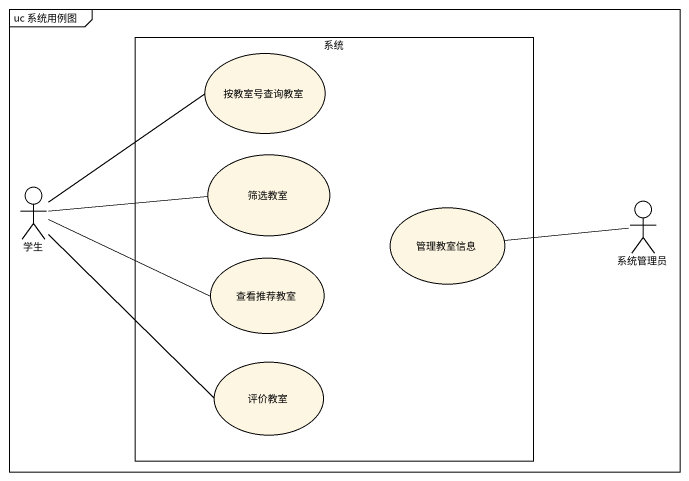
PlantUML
@startuml
mainframe uc 系统用例图
rectangle 系统 {
  usecase 按教室号查询教室
  usecase 筛选教室
  usecase 管理教室信息
  usecase 查看推荐教室
  usecase 评价教室
}
actor 学生
actor 系统管理员
学生 -up- 按教室号查询教室
学生 -right- 筛选教室
学生 -right- 查看推荐教室
学生 -- 评价教室
系统管理员 -left- 管理教室信息
@enduml
